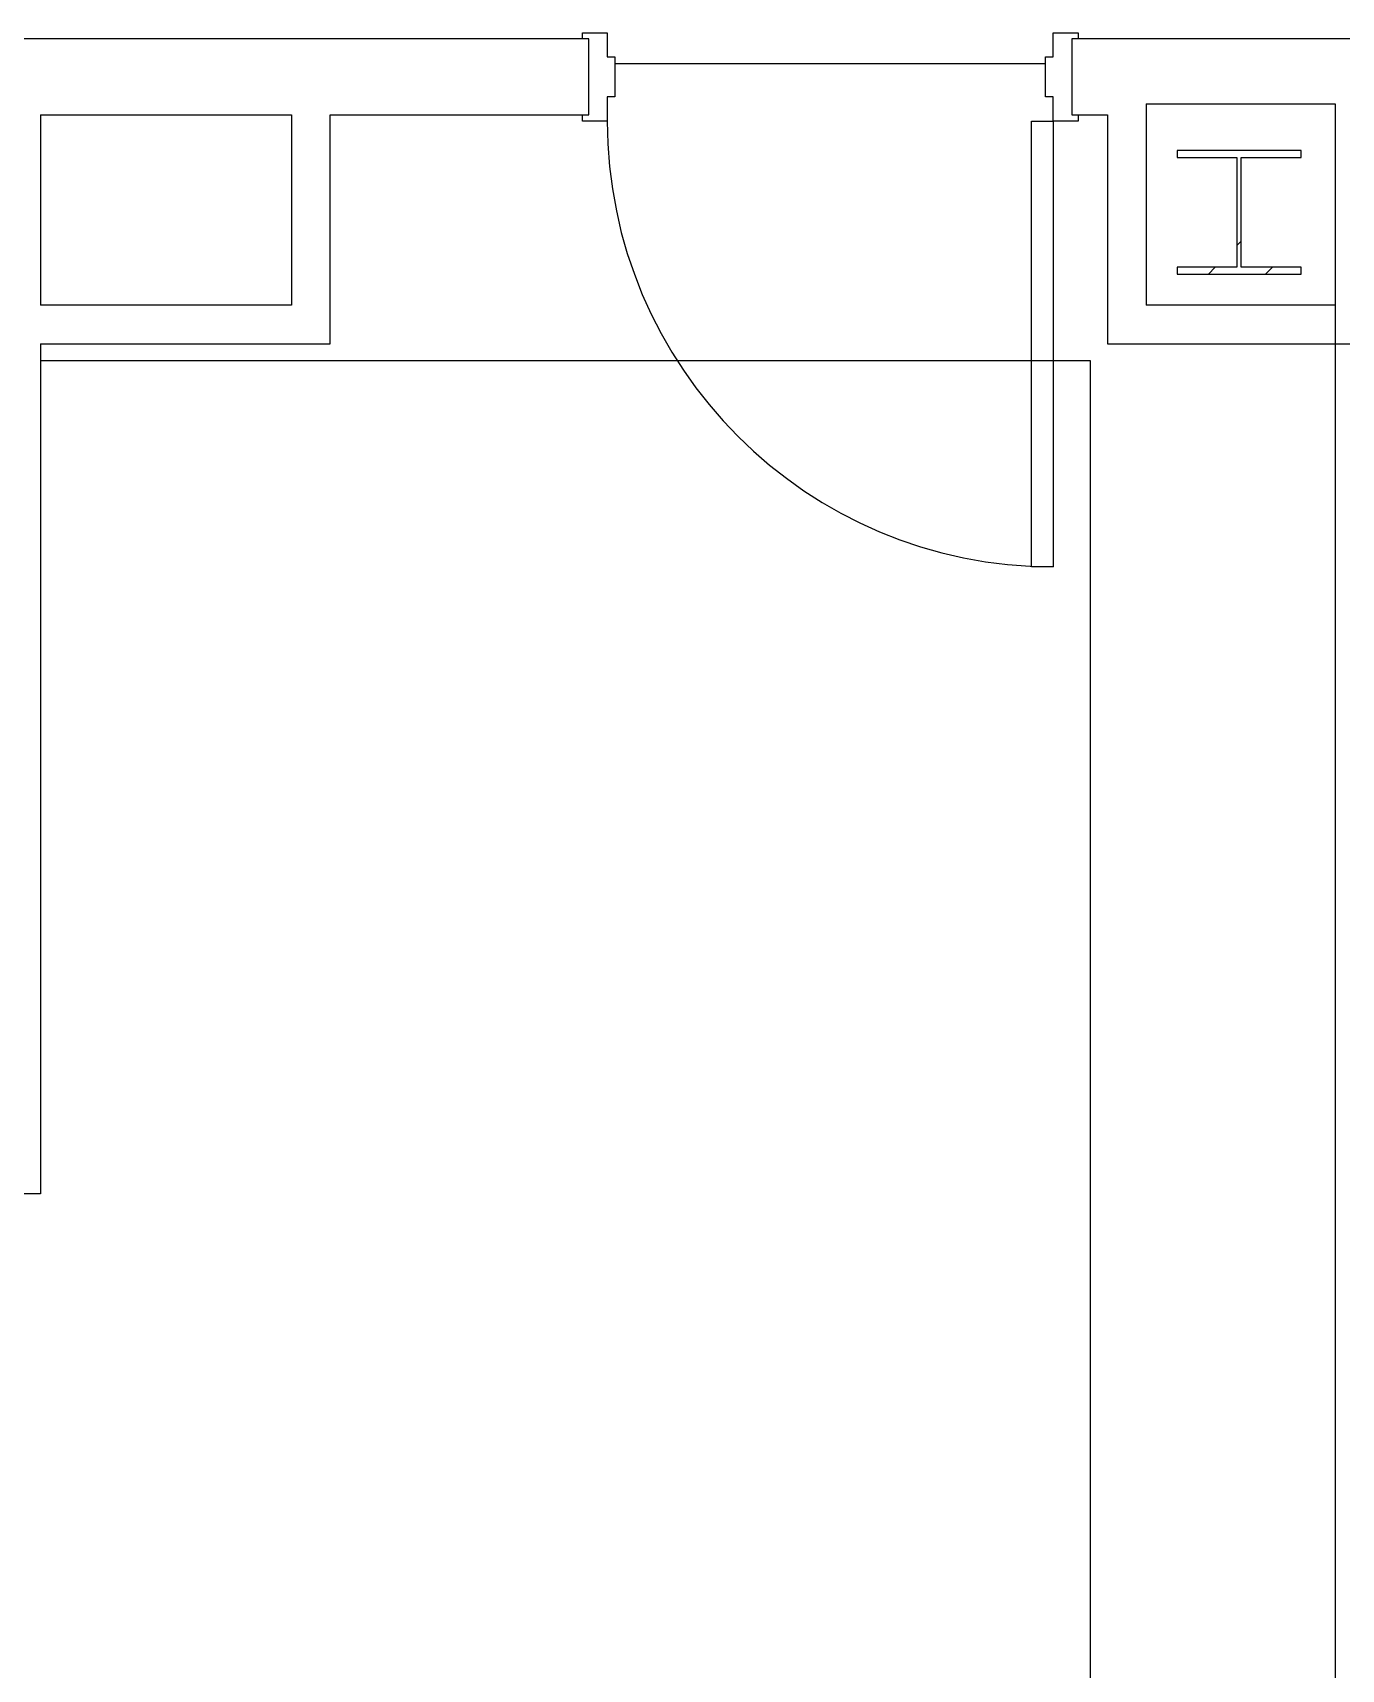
# Model space of a CAD drawing. Header units: inches. Extents: x -60 to 5673, y -29 to 4299.
# Drawn here: x 1757.5 to 1863.1, y 3735.5 to 3867.6 of the extents above; entities that cross this region are included whole.
import ezdxf

# ---------------------------------------------------------------- set-up
doc = ezdxf.new("R2010")
doc.units = ezdxf.units.IN
doc.header["$LTSCALE"] = 96
doc.header["$MEASUREMENT"] = 0
for name, color, linetype in [('A-COLS', 5, 'Continuous'), ('A-DOOR', 2, 'Continuous'), ('A-WALL-FULL', 6, 'Continuous')]:
    doc.layers.add(name, color=color, linetype=linetype)
doc.layers.add('AE-113$0$A-WALL-PATT', color=2, linetype='Continuous', lineweight=9)
pattern_1 = [(0, (0, 0), (30.72, 7.68), [1.267, -21.773, 1.267, -21.773, -122.88]), (0, (0, 0), (30.72, 7.68), [-46.08, 1.267, -44.813, 1.267, -21.773, -53.76]), (0, (0, 0), (30.72, 7.68), [-115.2, 1.267, -14.093, 1.267, -37.133]), (120, (11.52, 3.84), (-22.011075, 22.7643), [1.267, -21.773, 1.267, -21.773, -122.88]), (120, (11.52, 3.84), (-22.011075, 22.7643), [-46.08, 1.267, -44.813, 1.267, -21.773, -53.76]), (120, (11.52, 3.84), (-22.011075, 22.7643), [-115.2, 1.267, -14.093, 1.267, -37.133]), (240, (15.36, 19.2), (-8.708925, -30.4443), [1.267, -21.773, 1.267, -21.773, -122.88]), (240, (15.36, 19.2), (-8.708925, -30.4443), [-46.08, 1.267, -44.813, 1.267, -21.773, -53.76]), (240, (15.36, 19.2), (-8.708925, -30.4443), [-115.2, 1.267, -14.093, 1.267, -37.133])]

msp = doc.modelspace()

# ---------------------------------------------------------------- hatches: boundary and pattern name
at = {"layer": 'A-COLS'}
h = msp.add_hatch(dxfattribs=at)
h.set_pattern_fill('FP_3', color=256, style=0, pattern_type=2)
h.set_pattern_definition([(45, (0, 0), (-9.503515, 9.503515), []), (45, (0, 14.4), (-9.503515, 9.503515), [])])
h.paths.add_polyline_path([(1849.83, 3848.09), (1859.83, 3848.09), (1859.83, 3848.65), (1855, 3848.65), (1855, 3857.51), (1859.83, 3857.51), (1859.83, 3858.07), (1849.83, 3858.07), (1849.83, 3857.51), (1854.66, 3857.51), (1854.66, 3848.65), (1849.83, 3848.65)], flags=0)
at = {"layer": 'AE-113$0$A-WALL-PATT', "lineweight": 9}
h = msp.add_hatch(dxfattribs=at)
h.set_pattern_fill('FP_1', color=256, style=0, pattern_type=2)
h.set_pattern_definition(pattern_1)
h.paths.add_polyline_path([(1847.33, 3866.45), (1847.33, 3867.08), (1841.33, 3867.08), (1841.33, 3866.45)], flags=0)
h.paths.add_polyline_path([(1758.08, 3866.45), (1802.33, 3866.45), (1802.33, 3867.08), (1758.08, 3867.08)], flags=0)
h = msp.add_hatch(dxfattribs=at)
h.set_pattern_fill('FP_1', color=256, style=0, pattern_type=2)
h.set_pattern_definition(pattern_1)
h.paths.add_polyline_path([(1847.33, 3865.83), (1847.33, 3866.45), (1841.33, 3866.45), (1841.33, 3865.83)], flags=0)
h.paths.add_polyline_path([(1767.49, 3865.83), (1802.33, 3865.83), (1802.33, 3866.45), (1758.08, 3866.45), (1758.08, 3865.83)], flags=0)
h = msp.add_hatch(dxfattribs=at)
h.set_pattern_fill('FP_1', color=256, style=0, pattern_type=2)
h.set_pattern_definition(pattern_1)
h.paths.add_polyline_path([(1847.33, 3866.45), (1850.58, 3866.45), (1850.58, 3867.08), (1847.33, 3867.08)], flags=0)
h = msp.add_hatch(dxfattribs=at)
h.set_pattern_fill('FP_1', color=256, style=0, pattern_type=2)
h.set_pattern_definition(pattern_1)
h.paths.add_polyline_path([(1847.33, 3865.83), (1850.58, 3865.83), (1850.58, 3866.45), (1847.33, 3866.45)], flags=0)
h = msp.add_hatch(dxfattribs=at)
h.set_pattern_fill('FP_128', color=256, angle=-270, style=0, pattern_type=2)
h.set_pattern_definition([(270, (153320.17, -75861.76), (120, 7e-15), [96, 0, 0, 0]), (270, (153320.17, -75874.25), (120, 7e-15), [96, 0, 0, 0]), (270, (153320.17, -75876.25), (120, 7e-15), [96, 0, 0, 0]), (270, (153320.17, -75878.25), (120, 7e-15), [96, 0, 0, 0]), (270, (153320.17, -75880.25), (120, 7e-15), [96, 0, 0, 0]), (270, (153320.17, -75882.25), (120, 7e-15), [96, 0, 0, 0]), (270, (153320.17, -75884.25), (120, 7e-15), [96, 0, 0, 0]), (270, (153320.17, -75875.25), (120, 7e-15), [96, 0, 0, 0]), (270, (153320.17, -75877.25), (120, 7e-15), [96, 0, 0, 0]), (270, (153320.17, -75879.25), (120, 7e-15), [96, 0, 0, 0]), (270, (153320.17, -75881.25), (120, 7e-15), [96, 0, 0, 0]), (270, (153320.17, -75883.25), (120, 7e-15), [96, 0, 0, 0]), (270, (153320.17, -75885.25), (120, 7e-15), [96, 0, 0, 0]), (270, (153320.17, -75874.76), (120, 7e-15), [96, 0, 0, 0]), (270, (153320.17, -75876.76), (120, 7e-15), [96, 0, 0, 0]), (270, (153320.17, -75878.76), (120, 7e-15), [96, 0, 0, 0]), (270, (153320.17, -75880.76), (120, 7e-15), [96, 0, 0, 0]), (270, (153320.17, -75882.76), (120, 7e-15), [96, 0, 0, 0]), (270, (153320.17, -75884.76), (120, 7e-15), [96, 0, 0, 0]), (270, (153320.17, -75873.76), (120, 7e-15), [96, 0, 0, 0]), (270, (153320.17, -75875.76), (120, 7e-15), [96, 0, 0, 0]), (270, (153320.17, -75877.76), (120, 7e-15), [96, 0, 0, 0]), (270, (153320.17, -75879.76), (120, 7e-15), [96, 0, 0, 0]), (270, (153320.17, -75881.76), (120, 7e-15), [96, 0, 0, 0]), (270, (153320.17, -75883.76), (120, 7e-15), [96, 0, 0, 0]), (270, (153320.17, -75885.76), (120, 7e-15), [96, 0, 0, 0]), (270, (153320.17, -75898.25), (120, 7e-15), [96, 0, 0, 0]), (270, (153320.17, -75900.25), (120, 7e-15), [96, 0, 0, 0]), (270, (153320.17, -75902.25), (120, 7e-15), [96, 0, 0, 0]), (270, (153320.17, -75904.25), (120, 7e-15), [96, 0, 0, 0]), (270, (153320.17, -75906.25), (120, 7e-15), [96, 0, 0, 0]), (270, (153320.17, -75908.25), (120, 7e-15), [96, 0, 0, 0]), (270, (153320.17, -75922.25), (120, 7e-15), [96, 0, 0, 0]), (270, (153320.17, -75924.25), (120, 7e-15), [96, 0, 0, 0]), (270, (153320.17, -75926.25), (120, 7e-15), [96, 0, 0, 0]), (270, (153320.17, -75928.25), (120, 7e-15), [96, 0, 0, 0]), (270, (153320.17, -75930.25), (120, 7e-15), [96, 0, 0, 0]), (270, (153320.17, -75932.25), (120, 7e-15), [96, 0, 0, 0]), (270, (153320.17, -75934.25), (120, 7e-15), [96, 0, 0, 0]), (270, (153320.17, -75936.25), (120, 7e-15), [96, 0, 0, 0]), (270, (153320.17, -75938.25), (120, 7e-15), [96, 0, 0, 0]), (270, (153320.17, -75940.25), (120, 7e-15), [96, 0, 0, 0]), (270, (153320.17, -75942.25), (120, 7e-15), [96, 0, 0, 0]), (270, (153320.17, -75944.25), (120, 7e-15), [96, 0, 0, 0]), (270, (153320.17, -75946.25), (120, 7e-15), [96, 0, 0, 0]), (270, (153320.17, -75948.25), (120, 7e-15), [96, 0, 0, 0]), (270, (153320.17, -75950.25), (120, 7e-15), [96, 0, 0, 0]), (270, (153320.17, -75952.25), (120, 7e-15), [96, 0, 0, 0]), (270, (153320.17, -75954.25), (120, 7e-15), [96, 0, 0, 0]), (270, (153320.17, -75956.25), (120, 7e-15), [96, 0, 0, 0]), (270, (153320.17, -75958.25), (120, 7e-15), [96, 0, 0, 0]), (270, (153320.17, -75960.25), (120, 7e-15), [96, 0, 0, 0]), (270, (153320.17, -75962.25), (120, 7e-15), [96, 0, 0, 0]), (270, (153320.17, -75964.25), (120, 7e-15), [96, 0, 0, 0]), (270, (153320.17, -75966.25), (120, 7e-15), [96, 0, 0, 0]), (270, (153320.17, -75968.25), (120, 7e-15), [96, 0, 0, 0]), (270, (153320.17, -75970.25), (120, 7e-15), [96, 0, 0, 0]), (270, (153320.17, -75972.25), (120, 7e-15), [96, 0, 0, 0]), (270, (153320.17, -75974.25), (120, 7e-15), [96, 0, 0, 0]), (270, (153320.17, -75976.25), (120, 7e-15), [96, 0, 0, 0]), (270, (153320.17, -75978.25), (120, 7e-15), [96, 0, 0, 0]), (270, (153320.17, -75980.25), (120, 7e-15), [96, 0, 0, 0]), (270, (153320.17, -75899.25), (120, 7e-15), [96, 0, 0, 0]), (270, (153320.17, -75901.25), (120, 7e-15), [96, 0, 0, 0]), (270, (153320.17, -75903.25), (120, 7e-15), [96, 0, 0, 0]), (270, (153320.17, -75905.25), (120, 7e-15), [96, 0, 0, 0]), (270, (153320.17, -75907.25), (120, 7e-15), [96, 0, 0, 0]), (270, (153320.17, -75909.25), (120, 7e-15), [96, 0, 0, 0]), (270, (153320.17, -75923.25), (120, 7e-15), [96, 0, 0, 0]), (270, (153320.17, -75925.25), (120, 7e-15), [96, 0, 0, 0]), (270, (153320.17, -75927.25), (120, 7e-15), [96, 0, 0, 0]), (270, (153320.17, -75929.25), (120, 7e-15), [96, 0, 0, 0]), (270, (153320.17, -75931.25), (120, 7e-15), [96, 0, 0, 0]), (270, (153320.17, -75933.25), (120, 7e-15), [96, 0, 0, 0]), (270, (153320.17, -75935.25), (120, 7e-15), [96, 0, 0, 0]), (270, (153320.17, -75937.25), (120, 7e-15), [96, 0, 0, 0]), (270, (153320.17, -75939.25), (120, 7e-15), [96, 0, 0, 0]), (270, (153320.17, -75941.25), (120, 7e-15), [96, 0, 0, 0]), (270, (153320.17, -75943.25), (120, 7e-15), [96, 0, 0, 0]), (270, (153320.17, -75945.25), (120, 7e-15), [96, 0, 0, 0]), (270, (153320.17, -75947.25), (120, 7e-15), [96, 0, 0, 0]), (270, (153320.17, -75949.25), (120, 7e-15), [96, 0, 0, 0]), (270, (153320.17, -75951.25), (120, 7e-15), [96, 0, 0, 0]), (270, (153320.17, -75953.25), (120, 7e-15), [96, 0, 0, 0]), (270, (153320.17, -75955.25), (120, 7e-15), [96, 0, 0, 0]), (270, (153320.17, -75957.25), (120, 7e-15), [96, 0, 0, 0]), (270, (153320.17, -75959.25), (120, 7e-15), [96, 0, 0, 0]), (270, (153320.17, -75961.25), (120, 7e-15), [96, 0, 0, 0]), (270, (153320.17, -75963.25), (120, 7e-15), [96, 0, 0, 0]), (270, (153320.17, -75965.25), (120, 7e-15), [96, 0, 0, 0]), (270, (153320.17, -75967.25), (120, 7e-15), [96, 0, 0, 0]), (270, (153320.17, -75969.25), (120, 7e-15), [96, 0, 0, 0]), (270, (153320.17, -75971.25), (120, 7e-15), [96, 0, 0, 0]), (270, (153320.17, -75973.25), (120, 7e-15), [96, 0, 0, 0]), (270, (153320.17, -75975.25), (120, 7e-15), [96, 0, 0, 0]), (270, (153320.17, -75977.25), (120, 7e-15), [96, 0, 0, 0]), (270, (153320.17, -75979.25), (120, 7e-15), [96, 0, 0, 0]), (270, (153320.17, -75981.25), (120, 7e-15), [96, 0, 0, 0]), (270, (153320.17, -75898.76), (120, 7e-15), [96, 0, 0, 0]), (270, (153320.17, -75900.76), (120, 7e-15), [96, 0, 0, 0]), (270, (153320.17, -75902.76), (120, 7e-15), [96, 0, 0, 0]), (270, (153320.17, -75904.76), (120, 7e-15), [96, 0, 0, 0]), (270, (153320.17, -75906.76), (120, 7e-15), [96, 0, 0, 0]), (270, (153320.17, -75908.76), (120, 7e-15), [96, 0, 0, 0]), (270, (153320.17, -75922.76), (120, 7e-15), [96, 0, 0, 0]), (270, (153320.17, -75924.76), (120, 7e-15), [96, 0, 0, 0]), (270, (153320.17, -75926.76), (120, 7e-15), [96, 0, 0, 0]), (270, (153320.17, -75928.76), (120, 7e-15), [96, 0, 0, 0]), (270, (153320.17, -75930.76), (120, 7e-15), [96, 0, 0, 0]), (270, (153320.17, -75932.76), (120, 7e-15), [96, 0, 0, 0]), (270, (153320.17, -75934.76), (120, 7e-15), [96, 0, 0, 0]), (270, (153320.17, -75936.76), (120, 7e-15), [96, 0, 0, 0]), (270, (153320.17, -75938.76), (120, 7e-15), [96, 0, 0, 0]), (270, (153320.17, -75940.76), (120, 7e-15), [96, 0, 0, 0]), (270, (153320.17, -75942.76), (120, 7e-15), [96, 0, 0, 0]), (270, (153320.17, -75944.76), (120, 7e-15), [96, 0, 0, 0]), (270, (153320.17, -75946.76), (120, 7e-15), [96, 0, 0, 0]), (270, (153320.17, -75948.76), (120, 7e-15), [96, 0, 0, 0]), (270, (153320.17, -75950.76), (120, 7e-15), [96, 0, 0, 0]), (270, (153320.17, -75952.76), (120, 7e-15), [96, 0, 0, 0]), (270, (153320.17, -75954.76), (120, 7e-15), [96, 0, 0, 0]), (270, (153320.17, -75956.76), (120, 7e-15), [96, 0, 0, 0]), (270, (153320.17, -75958.76), (120, 7e-15), [96, 0, 0, 0]), (270, (153320.17, -75960.76), (120, 7e-15), [96, 0, 0, 0]), (270, (153320.17, -75962.76), (120, 7e-15), [96, 0, 0, 0]), (270, (153320.17, -75964.76), (120, 7e-15), [96, 0, 0, 0]), (270, (153320.17, -75966.76), (120, 7e-15), [96, 0, 0, 0]), (270, (153320.17, -75968.76), (120, 7e-15), [96, 0, 0, 0]), (270, (153320.17, -75970.76), (120, 7e-15), [96, 0, 0, 0]), (270, (153320.17, -75972.76), (120, 7e-15), [96, 0, 0, 0]), (270, (153320.17, -75974.76), (120, 7e-15), [96, 0, 0, 0]), (270, (153320.17, -75976.76), (120, 7e-15), [96, 0, 0, 0]), (270, (153320.17, -75978.76), (120, 7e-15), [96, 0, 0, 0]), (270, (153320.17, -75980.76), (120, 7e-15), [96, 0, 0, 0]), (270, (153320.17, -75897.76), (120, 7e-15), [96, 0, 0, 0]), (270, (153320.17, -75899.76), (120, 7e-15), [96, 0, 0, 0]), (270, (153320.17, -75901.76), (120, 7e-15), [96, 0, 0, 0]), (270, (153320.17, -75903.76), (120, 7e-15), [96, 0, 0, 0]), (270, (153320.17, -75905.76), (120, 7e-15), [96, 0, 0, 0]), (270, (153320.17, -75907.76), (120, 7e-15), [96, 0, 0, 0]), (270, (153320.17, -75909.76), (120, 7e-15), [96, 0, 0, 0]), (270, (153320.17, -75921.76), (120, 7e-15), [96, 0, 0, 0]), (270, (153320.17, -75923.76), (120, 7e-15), [96, 0, 0, 0]), (270, (153320.17, -75925.76), (120, 7e-15), [96, 0, 0, 0]), (270, (153320.17, -75927.76), (120, 7e-15), [96, 0, 0, 0]), (270, (153320.17, -75929.76), (120, 7e-15), [96, 0, 0, 0]), (270, (153320.17, -75931.76), (120, 7e-15), [96, 0, 0, 0]), (270, (153320.17, -75933.76), (120, 7e-15), [96, 0, 0, 0]), (270, (153320.17, -75935.76), (120, 7e-15), [96, 0, 0, 0]), (270, (153320.17, -75937.76), (120, 7e-15), [96, 0, 0, 0]), (270, (153320.17, -75939.76), (120, 7e-15), [96, 0, 0, 0]), (270, (153320.17, -75941.76), (120, 7e-15), [96, 0, 0, 0]), (270, (153320.17, -75943.76), (120, 7e-15), [96, 0, 0, 0]), (270, (153320.17, -75945.76), (120, 7e-15), [96, 0, 0, 0]), (270, (153320.17, -75947.76), (120, 7e-15), [96, 0, 0, 0]), (270, (153320.17, -75949.76), (120, 7e-15), [96, 0, 0, 0]), (270, (153320.17, -75951.76), (120, 7e-15), [96, 0, 0, 0]), (270, (153320.17, -75953.76), (120, 7e-15), [96, 0, 0, 0]), (270, (153320.17, -75955.76), (120, 7e-15), [96, 0, 0, 0]), (270, (153320.17, -75957.76), (120, 7e-15), [96, 0, 0, 0]), (270, (153320.17, -75959.76), (120, 7e-15), [96, 0, 0, 0]), (270, (153320.17, -75961.76), (120, 7e-15), [96, 0, 0, 0]), (270, (153320.17, -75963.76), (120, 7e-15), [96, 0, 0, 0]), (270, (153320.17, -75965.76), (120, 7e-15), [96, 0, 0, 0]), (270, (153320.17, -75967.76), (120, 7e-15), [96, 0, 0, 0]), (270, (153320.17, -75969.76), (120, 7e-15), [96, 0, 0, 0]), (270, (153320.17, -75885.76), (120, 7e-15), [96, 0, 0, 0]), (270, (153320.17, -75971.76), (120, 7e-15), [96, 0, 0, 0]), (270, (153320.17, -75973.76), (120, 7e-15), [96, 0, 0, 0]), (270, (153320.17, -75975.76), (120, 7e-15), [96, 0, 0, 0]), (270, (153320.17, -75977.76), (120, 7e-15), [96, 0, 0, 0]), (270, (153320.17, -75979.76), (120, 7e-15), [96, 0, 0, 0]), (270, (153320.17, -75981.76), (120, 7e-15), [96, 0, 0, 0])])
h.paths.add_polyline_path([(1850.58, 3862.83), (1850.58, 3865.83), (1847.33, 3865.83), (1847.33, 3862.83), (1848.59, 3862.83)], flags=0)
h = msp.add_hatch(dxfattribs=at)
h.set_pattern_fill('FP_97', color=256, style=0, pattern_type=2)
h.set_pattern_definition([(0, (0, 0), (15.36, 3.84), [1.267, -10.253, 1.267, -10.253, -61.44]), (0, (0, 0), (15.36, 3.84), [-23.04, 1.267, -21.773, 1.267, -10.253, -26.88]), (0, (0, 0), (15.36, 3.84), [-57.6, 1.267, -6.413, 1.267, -17.933]), (120, (5.76, 1.92), (-11.0055376, 11.3821502), [1.267, -10.253, 1.267, -10.253, -61.44]), (120, (5.76, 1.92), (-11.0055376, 11.3821502), [-23.04, 1.267, -21.773, 1.267, -10.253, -26.88]), (120, (5.76, 1.92), (-11.0055376, 11.3821502), [-57.6, 1.267, -6.413, 1.267, -17.933]), (240, (7.68, 9.6), (-4.3544624, -15.2221502), [1.267, -10.253, 1.267, -10.253, -61.44]), (240, (7.68, 9.6), (-4.3544624, -15.2221502), [-23.04, 1.267, -21.773, 1.267, -10.253, -26.88]), (240, (7.68, 9.6), (-4.3544624, -15.2221502), [-57.6, 1.267, -6.413, 1.267, -17.933])])
h.paths.add_polyline_path([(1850.58, 3861.83), (1850.58, 3862.83), (1847.33, 3862.83), (1847.33, 3861.83), (1848.59, 3861.83)], flags=0)
h = msp.add_hatch(dxfattribs=at)
h.set_pattern_fill('FP_1', color=256, style=0, pattern_type=2)
h.set_pattern_definition(pattern_1)
h.paths.add_polyline_path([(1780.83, 3843.08), (1781.45, 3843.08), (1781.45, 3860.95), (1780.83, 3860.95), (1780.83, 3845.29)], flags=0)
h = msp.add_hatch(dxfattribs=at)
h.set_pattern_fill('FP_1', color=256, style=0, pattern_type=2)
h.set_pattern_definition(pattern_1)
h.paths.add_polyline_path([(1862.58, 3842.45), (1862.58, 3843.08), (1844.2, 3843.08), (1844.2, 3842.45)], flags=0)

# ---------------------------------------------------------------- linework, layer by layer
at = {"layer": 'A-COLS'}
for p, q in [((1859.83, 3858.07), (1849.83, 3858.07)), ((1849.83, 3858.07), (1849.83, 3857.51)), ((1859.83, 3857.51), (1859.83, 3858.07)), ((1849.83, 3857.51), (1854.66, 3857.51)), ((1854.66, 3857.51), (1854.66, 3848.65)), ((1855, 3848.65), (1855, 3857.51)), ((1855, 3857.51), (1859.83, 3857.51)), ((1854.66, 3848.65), (1849.83, 3848.65)), ((1849.83, 3848.65), (1849.83, 3848.09)), ((1849.83, 3848.09), (1859.83, 3848.09)), ((1859.83, 3848.65), (1855, 3848.65)), ((1859.83, 3848.09), (1859.83, 3848.65))]:
    msp.add_line(p, q, dxfattribs=at)
at = {"layer": 'A-DOOR'}
for p, q in [((1801.83, 3867.58), (1803.83, 3867.58)), ((1801.83, 3867.08), (1801.83, 3867.58)), ((1803.83, 3867.58), (1803.83, 3865.64)), ((1839.83, 3867.58), (1841.83, 3867.58)), ((1839.83, 3865.64), (1839.83, 3867.58)), ((1841.83, 3867.58), (1841.83, 3867.08)), ((1802.33, 3867.08), (1801.83, 3867.08)), ((1802.33, 3860.95), (1802.33, 3867.08)), ((1841.33, 3867.08), (1841.33, 3860.95)), ((1841.83, 3867.08), (1841.33, 3867.08)), ((1803.83, 3865.64), (1804.45, 3865.64)), ((1804.45, 3865.64), (1804.45, 3862.39)), ((1839.21, 3865.64), (1839.83, 3865.64)), ((1839.21, 3862.39), (1839.21, 3865.64)), ((1803.83, 3862.39), (1803.83, 3860.45)), ((1804.45, 3862.39), (1803.83, 3862.39)), ((1839.83, 3862.39), (1839.21, 3862.39)), ((1839.83, 3860.45), (1839.83, 3862.39)), ((1801.83, 3860.95), (1802.33, 3860.95)), ((1801.83, 3860.45), (1801.83, 3860.95)), ((1841.33, 3860.95), (1841.83, 3860.95)), ((1841.83, 3860.95), (1841.83, 3860.45)), ((1803.83, 3860.45), (1801.83, 3860.45)), ((1838.08, 3860.45), (1839.83, 3860.45)), ((1838.08, 3824.45), (1838.08, 3860.45)), ((1839.83, 3860.45), (1839.83, 3824.45)), ((1841.83, 3860.45), (1839.83, 3860.45)), ((1839.83, 3824.45), (1838.08, 3824.45))]:
    msp.add_line(p, q, dxfattribs=at)
msp.add_arc((1839.83, 3860.45), 36, 180, 270, dxfattribs=at)
msp.add_arc((1839.83, 3860.45), 36, 180, 270, dxfattribs=at)
at = {"layer": 'A-WALL-FULL'}
for p, q in [((1801.83, 3867.08), (1721.45, 3867.08)), ((1997.08, 3867.08), (1841.83, 3867.08)), ((1804.45, 3865.08), (1839.21, 3865.08)), ((1758.08, 3860.95), (1778.33, 3860.95)), ((1758.08, 3860.95), (1758.08, 3845.58)), ((1778.33, 3860.95), (1778.33, 3845.58)), ((1781.45, 3842.45), (1781.45, 3860.95)), ((1781.45, 3860.95), (1801.83, 3860.95)), ((1841.83, 3860.95), (1844.2, 3860.95)), ((1844.2, 3860.95), (1844.2, 3842.45)), ((1847.33, 3861.83), (1847.33, 3845.58)), ((1847.33, 3861.83), (1862.58, 3861.83)), ((1862.58, 3861.83), (1862.58, 3701.33)), ((1778.33, 3845.58), (1758.08, 3845.58)), ((1862.58, 3845.58), (1847.33, 3845.58)), ((1758.08, 3842.45), (1781.45, 3842.45)), ((1758.08, 3842.45), (1758.08, 3773.83)), ((1844.2, 3842.45), (1862.58, 3842.45)), ((1862.58, 3842.45), (1867.83, 3842.45)), ((1842.83, 3841.08), (1758.08, 3841.08)), ((1842.83, 3621.45), (1842.83, 3841.08)), ((1758.08, 3773.83), (1699.83, 3773.83))]:
    msp.add_line(p, q, dxfattribs=at)

doc.saveas('drawing.dxf')
